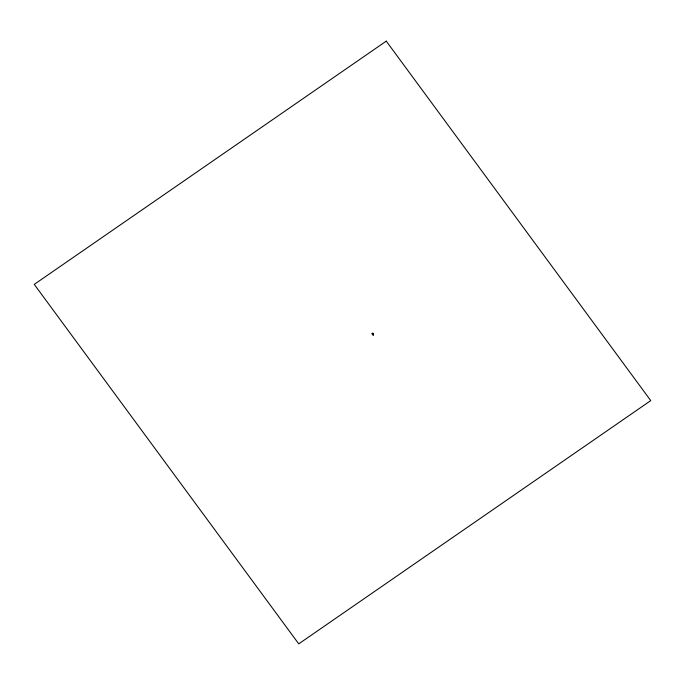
<?xml version="1.0" encoding="UTF-8"?>
<svg xmlns="http://www.w3.org/2000/svg" width="685" height="685" viewBox="0 0 685 685"><rect width="100%" height="100%" fill="white"/><g stroke="black" fill="none" stroke-linecap="round" stroke-linejoin="round"><path stroke-width="1.03" d="M372.837 334.323L373.137 333.818M372.649 333.184C374.104 335.65 372.375 332.422 372.135 333.646L373.085 334.939L373.376 334.049M372.135 333.646L373.128 334.811L372.88 334.057A0.865 0.839 18.1 0 0 372.623 333.912M372.28 333.501L372.708 333.826M372.743 333.415L372.529 333.852M373.188 334.759L373.393 334.143L373.162 334.708M373.085 334.939L373.342 334.092L372.777 334.023M373.257 334.4L372.64 333.244M373.111 334.777L373.316 334.194M372.512 333.843L373.205 334.04M372.392 333.903L372.931 333.535M372.631 333.458L372.426 333.604M373.145 334.083L372.708 333.646M386.254 41.134L34.25 284.386L298.746 643.866L650.75 400.614L386.254 41.134"/></g></svg>
